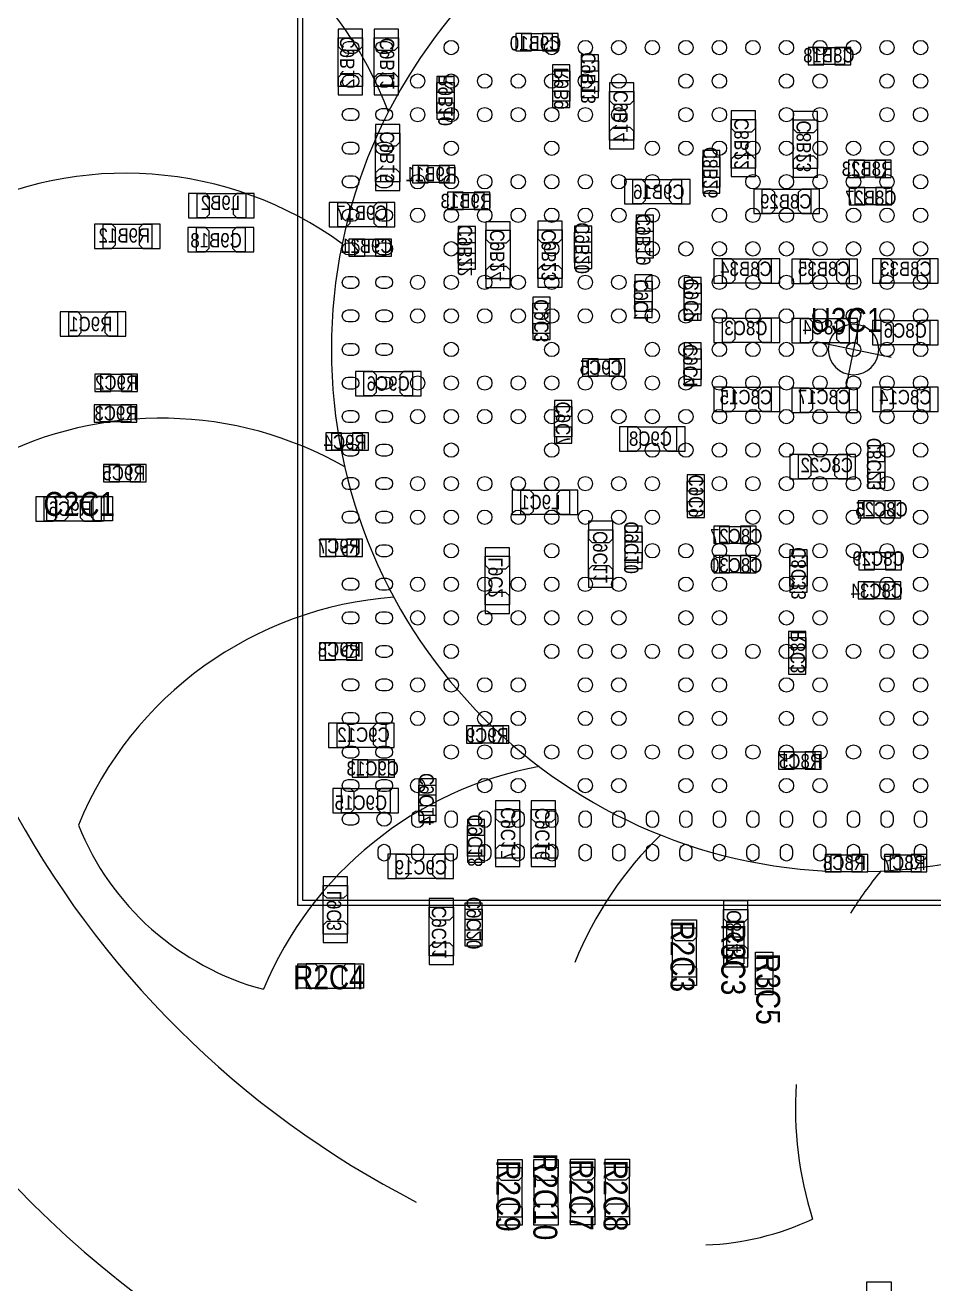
# Model space of a CAD drawing. Extents: x -11 to 122, y -5 to 122.
# Drawn here: x 31.74 to 50.72, y 50.44 to 76.7 of the extents above; entities that cross this region are included whole.
import ezdxf
from ezdxf.enums import TextEntityAlignment as Align

# ---------------------------------------------------------------- set-up
doc = ezdxf.new("R2010")
doc.units = 0
doc.header["$MEASUREMENT"] = 0
for name, color, linetype in [('PG_ASSEMBLY_BOTTOM', 7, 'CONTINUOUS'), ('PG_ASSEMBLY_TOP', 7, 'CONTINUOUS'), ('PIN_BOTTOM', 7, 'CONTINUOUS'), ('PIN_TOP', 7, 'CONTINUOUS'), ('RD_ASSEMBLY_BOTTOM', 7, 'CONTINUOUS'), ('RD_ASSEMBLY_TOP', 7, 'CONTINUOUS')]:
    doc.layers.add(name, color=color, linetype=linetype)

msp = doc.modelspace()

# ---------------------------------------------------------------- linework, layer by layer
at = {"layer": 'PG_ASSEMBLY_BOTTOM'}
for points in [[(38.789, 76.441), (38.789, 75.425), (38.281, 75.425), (38.281, 76.441)], [(39.539, 76.441), (39.539, 75.425), (39.031, 75.425), (39.031, 76.441)], [(42.113, 76.527), (42.749, 76.527), (42.749, 76.171), (42.113, 76.171)], [(48.218, 76.235), (48.854, 76.235), (48.854, 75.879), (48.218, 75.879)], [(43.357, 75.319), (43.357, 75.955), (43.713, 75.955), (43.713, 75.319)], [(43.114, 75.749), (43.114, 75.113), (42.758, 75.113), (42.758, 75.749)], [(40.698, 75.505), (40.698, 74.869), (40.342, 74.869), (40.342, 75.505)], [(43.944, 74.302), (43.944, 75.318), (44.452, 75.318), (44.452, 74.302)], [(46.487, 73.721), (46.487, 74.737), (46.995, 74.737), (46.995, 73.721)], [(48.288, 74.725), (48.288, 73.709), (47.78, 73.709), (47.78, 74.725)], [(39.06, 73.432), (39.06, 74.448), (39.568, 74.448), (39.568, 73.432)], [(45.893, 73.322), (45.893, 73.958), (46.249, 73.958), (46.249, 73.322)], [(49.698, 73.528), (49.062, 73.528), (49.062, 73.884), (49.698, 73.884)], [(40.592, 73.417), (39.956, 73.417), (39.956, 73.773), (40.592, 73.773)], [(45.449, 72.975), (44.433, 72.975), (44.433, 73.483), (45.449, 73.483)], [(47.133, 73.283), (48.149, 73.283), (48.149, 72.775), (47.133, 72.775)], [(49.075, 73.312), (49.711, 73.312), (49.711, 72.956), (49.075, 72.956)], [(36.348, 72.684), (35.332, 72.684), (35.332, 73.192), (36.348, 73.192)], [(41.322, 72.857), (40.686, 72.857), (40.686, 73.213), (41.322, 73.213)], [(38.27, 73.002), (39.286, 73.002), (39.286, 72.494), (38.27, 72.494)], [(34.386, 72.039), (33.37, 72.039), (33.37, 72.547), (34.386, 72.547)], [(44.502, 71.975), (44.502, 72.611), (44.858, 72.611), (44.858, 71.975)], [(35.321, 72.481), (36.337, 72.481), (36.337, 71.973), (35.321, 71.973)], [(38.629, 72.237), (39.265, 72.237), (39.265, 71.881), (38.629, 71.881)], [(40.786, 71.736), (40.786, 72.372), (41.142, 72.372), (41.142, 71.736)], [(41.365, 71.407), (41.365, 72.423), (41.873, 72.423), (41.873, 71.407)], [(42.45, 71.416), (42.45, 72.432), (42.958, 72.432), (42.958, 71.416)], [(43.215, 71.749), (43.215, 72.385), (43.571, 72.385), (43.571, 71.749)], [(47.32, 71.317), (46.304, 71.317), (46.304, 71.825), (47.32, 71.825)], [(47.929, 71.819), (48.945, 71.819), (48.945, 71.311), (47.929, 71.311)], [(50.63, 71.317), (49.614, 71.317), (49.614, 71.825), (50.63, 71.825)], [(44.832, 71.363), (44.832, 70.727), (44.476, 70.727), (44.476, 71.363)], [(45.859, 71.311), (45.859, 70.675), (45.503, 70.675), (45.503, 71.311)], [(33.67, 70.212), (32.654, 70.212), (32.654, 70.72), (33.67, 70.72)], [(42.7, 70.903), (42.7, 70.267), (42.344, 70.267), (42.344, 70.903)], [(47.32, 70.082), (46.304, 70.082), (46.304, 70.59), (47.32, 70.59)], [(47.929, 70.584), (48.945, 70.584), (48.945, 70.076), (47.929, 70.076)], [(50.63, 70.03), (49.614, 70.03), (49.614, 70.538), (50.63, 70.538)], [(45.503, 69.31), (45.503, 69.946), (45.859, 69.946), (45.859, 69.31)], [(44.14, 69.38), (43.504, 69.38), (43.504, 69.736), (44.14, 69.736)], [(33.325, 69.418), (33.961, 69.418), (33.961, 69.062), (33.325, 69.062)], [(38.816, 69.474), (39.832, 69.474), (39.832, 68.966), (38.816, 68.966)], [(47.32, 68.639), (46.304, 68.639), (46.304, 69.147), (47.32, 69.147)], [(47.929, 69.128), (48.945, 69.128), (48.945, 68.62), (47.929, 68.62)], [(50.63, 68.639), (49.614, 68.639), (49.614, 69.147), (50.63, 69.147)], [(33.312, 68.779), (33.948, 68.779), (33.948, 68.423), (33.312, 68.423)], [(42.799, 68.109), (42.799, 68.745), (43.155, 68.745), (43.155, 68.109)], [(45.344, 67.814), (44.328, 67.814), (44.328, 68.322), (45.344, 68.322)], [(38.147, 68.19), (38.783, 68.19), (38.783, 67.834), (38.147, 67.834)], [(49.694, 67.801), (49.694, 67.165), (49.338, 67.165), (49.338, 67.801)], [(33.507, 67.53), (34.143, 67.53), (34.143, 67.174), (33.507, 67.174)], [(47.89, 67.743), (48.906, 67.743), (48.906, 67.235), (47.89, 67.235)], [(42.092, 66.996), (43.108, 66.996), (43.108, 66.488), (42.092, 66.488)], [(45.568, 66.554), (45.568, 67.19), (45.924, 67.19), (45.924, 66.554)], [(33.157, 66.354), (32.141, 66.354), (32.141, 66.862), (33.157, 66.862)], [(49.899, 66.421), (49.263, 66.421), (49.263, 66.777), (49.899, 66.777)], [(46.247, 66.244), (46.883, 66.244), (46.883, 65.888), (46.247, 65.888)], [(38.661, 65.618), (38.025, 65.618), (38.025, 65.974), (38.661, 65.974)], [(43.503, 65.155), (43.503, 66.171), (44.011, 66.171), (44.011, 65.155)], [(44.268, 65.488), (44.268, 66.124), (44.624, 66.124), (44.624, 65.488)], [(49.912, 65.342), (49.276, 65.342), (49.276, 65.698), (49.912, 65.698)], [(41.346, 64.605), (41.346, 65.621), (41.854, 65.621), (41.854, 64.605)], [(46.247, 65.633), (46.883, 65.633), (46.883, 65.277), (46.247, 65.277)], [(48.069, 65.63), (48.069, 64.994), (47.713, 64.994), (47.713, 65.63)], [(49.899, 64.731), (49.263, 64.731), (49.263, 65.087), (49.899, 65.087)], [(47.687, 63.286), (47.687, 63.922), (48.043, 63.922), (48.043, 63.286)], [(38.654, 63.457), (38.018, 63.457), (38.018, 63.813), (38.654, 63.813)], [(39.273, 61.626), (38.257, 61.626), (38.257, 62.134), (39.273, 62.134)], [(41.718, 61.722), (41.082, 61.722), (41.082, 62.078), (41.718, 62.078)], [(48.235, 61.182), (47.599, 61.182), (47.599, 61.538), (48.235, 61.538)], [(39.33, 61.013), (38.694, 61.013), (38.694, 61.369), (39.33, 61.369)], [(39.364, 60.269), (38.348, 60.269), (38.348, 60.777), (39.364, 60.777)], [(39.965, 60.21), (39.965, 60.846), (40.321, 60.846), (40.321, 60.21)], [(41.567, 59.321), (41.567, 60.337), (42.075, 60.337), (42.075, 59.321)], [(42.816, 60.337), (42.816, 59.321), (42.308, 59.321), (42.308, 60.337)], [(40.979, 59.365), (40.979, 60.001), (41.335, 60.001), (41.335, 59.365)], [(40.508, 58.896), (39.492, 58.896), (39.492, 59.404), (40.508, 59.404)], [(48.574, 59.393), (49.21, 59.393), (49.21, 59.037), (48.574, 59.037)], [(50.445, 59.037), (49.809, 59.037), (49.809, 59.393), (50.445, 59.393)], [(38.473, 58.751), (38.473, 57.735), (37.965, 57.735), (37.965, 58.751)], [(40.688, 58.297), (40.688, 57.281), (40.18, 57.281), (40.18, 58.297)], [(40.929, 57.617), (40.929, 58.253), (41.285, 58.253), (41.285, 57.617)], [(46.832, 58.249), (46.832, 57.233), (46.324, 57.233), (46.324, 58.249)]]:
    msp.add_lwpolyline(points, close=True, dxfattribs=at)
at = {"layer": 'PG_ASSEMBLY_TOP'}
for points in [[(44.429, 89.397, 0.696999), (39.911, 52.144)], [(39.327, 74.885, 0.255224), (33.75, 79.747)], [(38.365, 72.142, 0.284437), (30.261, 72.736)], [(25.305, 71.206, 0.356904), (40.659, 46.707)], [(38.417, 67.485, 0.25516), (31.021, 67.625)], [(39.444, 64.763, 0.284417), (32.854, 60.011)], [(42.478, 61.231, 0.255231), (36.721, 56.583)], [(32.854, 60.011, 0.236504), (36.721, 56.583)], [(45.013, 59.806, 0.105151), (43.22, 57.142)], [(49.608, 59.05, 0.035087), (48.977, 58.171)], [(47.841, 54.598, 0.092435), (48.186, 51.789)], [(45.957, 51.25, 0.100393), (48.186, 51.789)]]:
    msp.add_lwpolyline(points, format="xyb", dxfattribs=at)
for points in [[(37.439, 81.535), (60.639, 81.535), (60.639, 58.335), (37.439, 58.335)], [(37.539, 81.435), (60.539, 81.435), (60.539, 58.435), (37.539, 58.435)], [(32.375, 66.359), (33.391, 66.359), (33.391, 66.867), (32.375, 66.867)], [(45.252, 57.857), (45.252, 56.841), (45.76, 56.841), (45.76, 57.857)], [(46.394, 57.879), (46.75, 57.879), (46.75, 57.243), (46.394, 57.243)], [(38.63, 57.115), (37.614, 57.115), (37.614, 56.607), (38.63, 56.607)], [(46.996, 57.232), (47.352, 57.232), (47.352, 56.596), (46.996, 56.596)], [(41.614, 52.855), (41.614, 51.839), (42.122, 51.839), (42.122, 52.855)], [(42.874, 51.839), (42.874, 52.855), (42.366, 52.855), (42.366, 51.839)], [(43.635, 51.846), (43.635, 52.862), (43.127, 52.862), (43.127, 51.846)], [(43.855, 52.862), (43.855, 51.846), (44.363, 51.846), (44.363, 52.862)]]:
    msp.add_lwpolyline(points, close=True, dxfattribs=at)
for points in [[(59.939, 69.935, 1), (38.138, 69.936, 1)], [(49.566, 69.935, 1), (48.511, 69.936, 1)]]:
    msp.add_lwpolyline(points, format="xyb", close=True, dxfattribs=at)
for points in [[(49.202, 70.722), (48.877, 69.149)], [(48.252, 70.098), (49.826, 69.773)]]:
    msp.add_lwpolyline(points, dxfattribs=at)
at = {"layer": 'PIN_BOTTOM'}
for points in [[(38.281, 76.619), (38.281, 76.255), (38.357, 76.179), (38.713, 76.179), (38.789, 76.255), (38.789, 76.619)], [(39.031, 76.619), (39.031, 76.255), (39.107, 76.179), (39.463, 76.179), (39.539, 76.255), (39.539, 76.619)], [(42.317, 76.529), (41.987, 76.529), (41.987, 76.169), (42.317, 76.169)], [(42.875, 76.529), (42.545, 76.529), (42.545, 76.169), (42.875, 76.169)], [(48.422, 76.237), (48.092, 76.237), (48.092, 75.877), (48.422, 75.877)], [(48.98, 76.237), (48.65, 76.237), (48.65, 75.877), (48.98, 75.877)], [(43.355, 76.081), (43.355, 75.751), (43.715, 75.751), (43.715, 76.081)], [(38.789, 75.247), (38.789, 75.611), (38.713, 75.687), (38.357, 75.687), (38.281, 75.611), (38.281, 75.247)], [(39.539, 75.247), (39.539, 75.611), (39.463, 75.687), (39.107, 75.687), (39.031, 75.611), (39.031, 75.247)], [(43.116, 75.545), (43.116, 75.875), (42.756, 75.875), (42.756, 75.545)], [(40.7, 75.301), (40.7, 75.631), (40.34, 75.631), (40.34, 75.301)], [(43.355, 75.523), (43.355, 75.193), (43.715, 75.193), (43.715, 75.523)], [(43.944, 75.496), (43.944, 75.132), (44.02, 75.056), (44.376, 75.056), (44.452, 75.132), (44.452, 75.496)], [(43.116, 74.987), (43.116, 75.317), (42.756, 75.317), (42.756, 74.987)], [(40.7, 74.743), (40.7, 75.073), (40.34, 75.073), (40.34, 74.743)], [(46.487, 74.915), (46.487, 74.551), (46.563, 74.475), (46.919, 74.475), (46.995, 74.551), (46.995, 74.915)], [(47.78, 74.903), (47.78, 74.539), (47.856, 74.463), (48.212, 74.463), (48.288, 74.539), (48.288, 74.903)], [(39.06, 74.626), (39.06, 74.262), (39.136, 74.186), (39.492, 74.186), (39.568, 74.262), (39.568, 74.626)], [(44.452, 74.124), (44.452, 74.488), (44.376, 74.564), (44.02, 74.564), (43.944, 74.488), (43.944, 74.124)], [(45.891, 74.084), (45.891, 73.754), (46.251, 73.754), (46.251, 74.084)], [(46.995, 73.543), (46.995, 73.907), (46.919, 73.983), (46.563, 73.983), (46.487, 73.907), (46.487, 73.543)], [(48.288, 73.531), (48.288, 73.895), (48.212, 73.971), (47.856, 73.971), (47.78, 73.895), (47.78, 73.531)], [(48.936, 73.526), (49.266, 73.526), (49.266, 73.886), (48.936, 73.886)], [(49.494, 73.526), (49.824, 73.526), (49.824, 73.886), (49.494, 73.886)], [(39.568, 73.254), (39.568, 73.618), (39.492, 73.694), (39.136, 73.694), (39.06, 73.618), (39.06, 73.254)], [(39.83, 73.415), (40.16, 73.415), (40.16, 73.775), (39.83, 73.775)], [(40.388, 73.415), (40.718, 73.415), (40.718, 73.775), (40.388, 73.775)], [(44.255, 72.975), (44.619, 72.975), (44.695, 73.051), (44.695, 73.407), (44.619, 73.483), (44.255, 73.483)], [(45.627, 73.483), (45.263, 73.483), (45.187, 73.407), (45.187, 73.051), (45.263, 72.975), (45.627, 72.975)], [(45.891, 73.526), (45.891, 73.196), (46.251, 73.196), (46.251, 73.526)], [(46.955, 72.775), (47.319, 72.775), (47.395, 72.851), (47.395, 73.207), (47.319, 73.283), (46.955, 73.283)], [(48.327, 73.283), (47.963, 73.283), (47.887, 73.207), (47.887, 72.851), (47.963, 72.775), (48.327, 72.775)], [(49.279, 73.314), (48.949, 73.314), (48.949, 72.954), (49.279, 72.954)], [(49.837, 73.314), (49.507, 73.314), (49.507, 72.954), (49.837, 72.954)], [(35.154, 72.684), (35.518, 72.684), (35.594, 72.76), (35.594, 73.116), (35.518, 73.192), (35.154, 73.192)], [(36.526, 73.192), (36.162, 73.192), (36.086, 73.116), (36.086, 72.76), (36.162, 72.684), (36.526, 72.684)], [(40.56, 72.855), (40.89, 72.855), (40.89, 73.215), (40.56, 73.215)], [(41.118, 72.855), (41.448, 72.855), (41.448, 73.215), (41.118, 73.215)], [(38.092, 72.494), (38.456, 72.494), (38.532, 72.57), (38.532, 72.926), (38.456, 73.002), (38.092, 73.002)], [(39.464, 73.002), (39.1, 73.002), (39.024, 72.926), (39.024, 72.57), (39.1, 72.494), (39.464, 72.494)], [(33.192, 72.039), (33.556, 72.039), (33.632, 72.115), (33.632, 72.471), (33.556, 72.547), (33.192, 72.547)], [(34.564, 72.547), (34.2, 72.547), (34.124, 72.471), (34.124, 72.115), (34.2, 72.039), (34.564, 72.039)], [(40.784, 72.498), (40.784, 72.168), (41.144, 72.168), (41.144, 72.498)], [(41.365, 72.601), (41.365, 72.237), (41.441, 72.161), (41.797, 72.161), (41.873, 72.237), (41.873, 72.601)], [(42.45, 72.61), (42.45, 72.246), (42.526, 72.17), (42.882, 72.17), (42.958, 72.246), (42.958, 72.61)], [(43.213, 72.511), (43.213, 72.181), (43.573, 72.181), (43.573, 72.511)], [(44.5, 72.737), (44.5, 72.407), (44.86, 72.407), (44.86, 72.737)], [(35.143, 71.973), (35.507, 71.973), (35.583, 72.049), (35.583, 72.405), (35.507, 72.481), (35.143, 72.481)], [(36.515, 72.481), (36.151, 72.481), (36.075, 72.405), (36.075, 72.049), (36.151, 71.973), (36.515, 71.973)], [(38.833, 72.239), (38.503, 72.239), (38.503, 71.879), (38.833, 71.879)], [(39.391, 72.239), (39.061, 72.239), (39.061, 71.879), (39.391, 71.879)], [(44.5, 72.179), (44.5, 71.849), (44.86, 71.849), (44.86, 72.179)], [(40.784, 71.94), (40.784, 71.61), (41.144, 71.61), (41.144, 71.94)], [(43.213, 71.953), (43.213, 71.623), (43.573, 71.623), (43.573, 71.953)], [(46.126, 71.317), (46.49, 71.317), (46.566, 71.393), (46.566, 71.749), (46.49, 71.825), (46.126, 71.825)], [(47.498, 71.825), (47.134, 71.825), (47.058, 71.749), (47.058, 71.393), (47.134, 71.317), (47.498, 71.317)], [(47.751, 71.311), (48.115, 71.311), (48.191, 71.387), (48.191, 71.743), (48.115, 71.819), (47.751, 71.819)], [(49.123, 71.819), (48.759, 71.819), (48.683, 71.743), (48.683, 71.387), (48.759, 71.311), (49.123, 71.311)], [(49.436, 71.317), (49.8, 71.317), (49.876, 71.393), (49.876, 71.749), (49.8, 71.825), (49.436, 71.825)], [(50.808, 71.825), (50.444, 71.825), (50.368, 71.749), (50.368, 71.393), (50.444, 71.317), (50.808, 71.317)], [(41.873, 71.229), (41.873, 71.593), (41.797, 71.669), (41.441, 71.669), (41.365, 71.593), (41.365, 71.229)], [(42.958, 71.238), (42.958, 71.602), (42.882, 71.678), (42.526, 71.678), (42.45, 71.602), (42.45, 71.238)], [(44.834, 71.159), (44.834, 71.489), (44.474, 71.489), (44.474, 71.159)], [(45.861, 71.107), (45.861, 71.437), (45.501, 71.437), (45.501, 71.107)], [(42.702, 70.699), (42.702, 71.029), (42.342, 71.029), (42.342, 70.699)], [(44.834, 70.601), (44.834, 70.931), (44.474, 70.931), (44.474, 70.601)], [(32.476, 70.212), (32.84, 70.212), (32.916, 70.288), (32.916, 70.644), (32.84, 70.72), (32.476, 70.72)], [(33.848, 70.72), (33.484, 70.72), (33.408, 70.644), (33.408, 70.288), (33.484, 70.212), (33.848, 70.212)], [(45.861, 70.549), (45.861, 70.879), (45.501, 70.879), (45.501, 70.549)], [(42.702, 70.141), (42.702, 70.471), (42.342, 70.471), (42.342, 70.141)], [(46.126, 70.082), (46.49, 70.082), (46.566, 70.158), (46.566, 70.514), (46.49, 70.59), (46.126, 70.59)], [(47.498, 70.59), (47.134, 70.59), (47.058, 70.514), (47.058, 70.158), (47.134, 70.082), (47.498, 70.082)], [(47.751, 70.076), (48.115, 70.076), (48.191, 70.152), (48.191, 70.508), (48.115, 70.584), (47.751, 70.584)], [(49.123, 70.584), (48.759, 70.584), (48.683, 70.508), (48.683, 70.152), (48.759, 70.076), (49.123, 70.076)], [(49.436, 70.03), (49.8, 70.03), (49.876, 70.106), (49.876, 70.462), (49.8, 70.538), (49.436, 70.538)], [(50.808, 70.538), (50.444, 70.538), (50.368, 70.462), (50.368, 70.106), (50.444, 70.03), (50.808, 70.03)], [(45.501, 70.072), (45.501, 69.742), (45.861, 69.742), (45.861, 70.072)], [(43.378, 69.378), (43.708, 69.378), (43.708, 69.738), (43.378, 69.738)], [(43.936, 69.378), (44.266, 69.378), (44.266, 69.738), (43.936, 69.738)], [(33.529, 69.42), (33.199, 69.42), (33.199, 69.06), (33.529, 69.06)], [(34.087, 69.42), (33.757, 69.42), (33.757, 69.06), (34.087, 69.06)], [(38.638, 68.966), (39.002, 68.966), (39.078, 69.042), (39.078, 69.398), (39.002, 69.474), (38.638, 69.474)], [(40.01, 69.474), (39.646, 69.474), (39.57, 69.398), (39.57, 69.042), (39.646, 68.966), (40.01, 68.966)], [(45.501, 69.514), (45.501, 69.184), (45.861, 69.184), (45.861, 69.514)], [(46.126, 68.639), (46.49, 68.639), (46.566, 68.715), (46.566, 69.071), (46.49, 69.147), (46.126, 69.147)], [(47.498, 69.147), (47.134, 69.147), (47.058, 69.071), (47.058, 68.715), (47.134, 68.639), (47.498, 68.639)], [(47.751, 68.62), (48.115, 68.62), (48.191, 68.696), (48.191, 69.052), (48.115, 69.128), (47.751, 69.128)], [(49.123, 69.128), (48.759, 69.128), (48.683, 69.052), (48.683, 68.696), (48.759, 68.62), (49.123, 68.62)], [(49.436, 68.639), (49.8, 68.639), (49.876, 68.715), (49.876, 69.071), (49.8, 69.147), (49.436, 69.147)], [(50.808, 69.147), (50.444, 69.147), (50.368, 69.071), (50.368, 68.715), (50.444, 68.639), (50.808, 68.639)], [(42.797, 68.871), (42.797, 68.541), (43.157, 68.541), (43.157, 68.871)], [(33.516, 68.781), (33.186, 68.781), (33.186, 68.421), (33.516, 68.421)], [(34.074, 68.781), (33.744, 68.781), (33.744, 68.421), (34.074, 68.421)], [(42.797, 68.313), (42.797, 67.983), (43.157, 67.983), (43.157, 68.313)], [(44.15, 67.814), (44.514, 67.814), (44.59, 67.89), (44.59, 68.246), (44.514, 68.322), (44.15, 68.322)], [(45.522, 68.322), (45.158, 68.322), (45.082, 68.246), (45.082, 67.89), (45.158, 67.814), (45.522, 67.814)], [(38.351, 68.192), (38.021, 68.192), (38.021, 67.832), (38.351, 67.832)], [(38.909, 68.192), (38.579, 68.192), (38.579, 67.832), (38.909, 67.832)], [(49.696, 67.597), (49.696, 67.927), (49.336, 67.927), (49.336, 67.597)], [(33.711, 67.532), (33.381, 67.532), (33.381, 67.172), (33.711, 67.172)], [(34.269, 67.532), (33.939, 67.532), (33.939, 67.172), (34.269, 67.172)], [(47.712, 67.235), (48.076, 67.235), (48.152, 67.311), (48.152, 67.667), (48.076, 67.743), (47.712, 67.743)], [(49.084, 67.743), (48.72, 67.743), (48.644, 67.667), (48.644, 67.311), (48.72, 67.235), (49.084, 67.235)], [(45.566, 67.316), (45.566, 66.986), (45.926, 66.986), (45.926, 67.316)], [(49.696, 67.039), (49.696, 67.369), (49.336, 67.369), (49.336, 67.039)], [(41.914, 66.488), (42.278, 66.488), (42.354, 66.564), (42.354, 66.92), (42.278, 66.996), (41.914, 66.996)], [(43.286, 66.996), (42.922, 66.996), (42.846, 66.92), (42.846, 66.564), (42.922, 66.488), (43.286, 66.488)], [(31.963, 66.354), (32.327, 66.354), (32.403, 66.43), (32.403, 66.786), (32.327, 66.862), (31.963, 66.862)], [(33.335, 66.862), (32.971, 66.862), (32.895, 66.786), (32.895, 66.43), (32.971, 66.354), (33.335, 66.354)], [(45.566, 66.758), (45.566, 66.428), (45.926, 66.428), (45.926, 66.758)], [(49.137, 66.419), (49.467, 66.419), (49.467, 66.779), (49.137, 66.779)], [(49.695, 66.419), (50.025, 66.419), (50.025, 66.779), (49.695, 66.779)], [(43.503, 66.349), (43.503, 65.985), (43.579, 65.909), (43.935, 65.909), (44.011, 65.985), (44.011, 66.349)], [(44.266, 66.25), (44.266, 65.92), (44.626, 65.92), (44.626, 66.25)], [(46.451, 66.246), (46.121, 66.246), (46.121, 65.886), (46.451, 65.886)], [(47.009, 66.246), (46.679, 66.246), (46.679, 65.886), (47.009, 65.886)], [(37.899, 65.616), (38.229, 65.616), (38.229, 65.976), (37.899, 65.976)], [(38.457, 65.616), (38.787, 65.616), (38.787, 65.976), (38.457, 65.976)], [(41.346, 65.799), (41.346, 65.435), (41.422, 65.359), (41.778, 65.359), (41.854, 65.435), (41.854, 65.799)], [(44.266, 65.692), (44.266, 65.362), (44.626, 65.362), (44.626, 65.692)], [(48.071, 65.426), (48.071, 65.756), (47.711, 65.756), (47.711, 65.426)], [(49.15, 65.34), (49.48, 65.34), (49.48, 65.7), (49.15, 65.7)], [(49.708, 65.34), (50.038, 65.34), (50.038, 65.7), (49.708, 65.7)], [(44.011, 64.977), (44.011, 65.341), (43.935, 65.417), (43.579, 65.417), (43.503, 65.341), (43.503, 64.977)], [(46.451, 65.635), (46.121, 65.635), (46.121, 65.275), (46.451, 65.275)], [(47.009, 65.635), (46.679, 65.635), (46.679, 65.275), (47.009, 65.275)], [(48.071, 64.868), (48.071, 65.198), (47.711, 65.198), (47.711, 64.868)], [(49.137, 64.729), (49.467, 64.729), (49.467, 65.089), (49.137, 65.089)], [(49.695, 64.729), (50.025, 64.729), (50.025, 65.089), (49.695, 65.089)], [(41.854, 64.427), (41.854, 64.791), (41.778, 64.867), (41.422, 64.867), (41.346, 64.791), (41.346, 64.427)], [(47.685, 64.048), (47.685, 63.718), (48.045, 63.718), (48.045, 64.048)], [(37.892, 63.455), (38.222, 63.455), (38.222, 63.815), (37.892, 63.815)], [(38.45, 63.455), (38.78, 63.455), (38.78, 63.815), (38.45, 63.815)], [(47.685, 63.49), (47.685, 63.16), (48.045, 63.16), (48.045, 63.49)], [(38.079, 61.626), (38.443, 61.626), (38.519, 61.702), (38.519, 62.058), (38.443, 62.134), (38.079, 62.134)], [(39.451, 62.134), (39.087, 62.134), (39.011, 62.058), (39.011, 61.702), (39.087, 61.626), (39.451, 61.626)], [(40.956, 61.72), (41.286, 61.72), (41.286, 62.08), (40.956, 62.08)], [(41.514, 61.72), (41.844, 61.72), (41.844, 62.08), (41.514, 62.08)], [(47.473, 61.18), (47.803, 61.18), (47.803, 61.54), (47.473, 61.54)], [(48.031, 61.18), (48.361, 61.18), (48.361, 61.54), (48.031, 61.54)], [(38.568, 61.011), (38.898, 61.011), (38.898, 61.371), (38.568, 61.371)], [(39.126, 61.011), (39.456, 61.011), (39.456, 61.371), (39.126, 61.371)], [(39.963, 60.972), (39.963, 60.642), (40.323, 60.642), (40.323, 60.972)], [(38.17, 60.269), (38.534, 60.269), (38.61, 60.345), (38.61, 60.701), (38.534, 60.777), (38.17, 60.777)], [(39.542, 60.777), (39.178, 60.777), (39.102, 60.701), (39.102, 60.345), (39.178, 60.269), (39.542, 60.269)], [(39.963, 60.414), (39.963, 60.084), (40.323, 60.084), (40.323, 60.414)], [(41.567, 60.515), (41.567, 60.151), (41.643, 60.075), (41.999, 60.075), (42.075, 60.151), (42.075, 60.515)], [(42.308, 60.515), (42.308, 60.151), (42.384, 60.075), (42.74, 60.075), (42.816, 60.151), (42.816, 60.515)], [(40.977, 60.127), (40.977, 59.797), (41.337, 59.797), (41.337, 60.127)], [(39.314, 58.896), (39.678, 58.896), (39.754, 58.972), (39.754, 59.328), (39.678, 59.404), (39.314, 59.404)], [(40.686, 59.404), (40.322, 59.404), (40.246, 59.328), (40.246, 58.972), (40.322, 58.896), (40.686, 58.896)], [(40.977, 59.569), (40.977, 59.239), (41.337, 59.239), (41.337, 59.569)], [(42.075, 59.143), (42.075, 59.507), (41.999, 59.583), (41.643, 59.583), (41.567, 59.507), (41.567, 59.143)], [(42.816, 59.143), (42.816, 59.507), (42.74, 59.583), (42.384, 59.583), (42.308, 59.507), (42.308, 59.143)], [(48.778, 59.395), (48.448, 59.395), (48.448, 59.035), (48.778, 59.035)], [(49.336, 59.395), (49.006, 59.395), (49.006, 59.035), (49.336, 59.035)], [(49.683, 59.035), (50.013, 59.035), (50.013, 59.395), (49.683, 59.395)], [(50.241, 59.035), (50.571, 59.035), (50.571, 59.395), (50.241, 59.395)], [(37.965, 58.929), (37.965, 58.565), (38.041, 58.489), (38.397, 58.489), (38.473, 58.565), (38.473, 58.929)], [(40.18, 58.475), (40.18, 58.111), (40.256, 58.035), (40.612, 58.035), (40.688, 58.111), (40.688, 58.475)], [(40.927, 58.379), (40.927, 58.049), (41.287, 58.049), (41.287, 58.379)], [(46.324, 58.427), (46.324, 58.063), (46.4, 57.987), (46.756, 57.987), (46.832, 58.063), (46.832, 58.427)], [(38.473, 57.557), (38.473, 57.921), (38.397, 57.997), (38.041, 57.997), (37.965, 57.921), (37.965, 57.557)], [(40.927, 57.821), (40.927, 57.491), (41.287, 57.491), (41.287, 57.821)], [(40.688, 57.103), (40.688, 57.467), (40.612, 57.543), (40.256, 57.543), (40.18, 57.467), (40.18, 57.103)], [(46.832, 57.055), (46.832, 57.419), (46.756, 57.495), (46.4, 57.495), (46.324, 57.419), (46.324, 57.055)]]:
    msp.add_lwpolyline(points, close=True, dxfattribs=at)
at = {"layer": 'PIN_TOP'}
for points in [[(38.589, 76.11), (38.489, 76.11, -1), (38.489, 76.36), (38.589, 76.36, -1)], [(39.289, 76.11), (39.189, 76.11, -1), (39.189, 76.36), (39.289, 76.36, -1)], [(38.589, 75.41), (38.489, 75.41, -1), (38.489, 75.66), (38.589, 75.66, -1)], [(39.289, 75.41), (39.189, 75.41, -1), (39.189, 75.66), (39.289, 75.66, -1)], [(38.589, 74.71), (38.489, 74.71, -1), (38.489, 74.96), (38.589, 74.96, -1)], [(39.289, 74.71), (39.189, 74.71, -1), (39.189, 74.96), (39.289, 74.96, -1)], [(38.589, 74.01), (38.489, 74.01, -1), (38.489, 74.26), (38.589, 74.26, -1)], [(39.289, 74.01), (39.189, 74.01, -1), (39.189, 74.26), (39.289, 74.26, -1)], [(38.589, 73.31), (38.489, 73.31, -1), (38.489, 73.56), (38.589, 73.56, -1)], [(39.289, 73.31), (39.189, 73.31, -1), (39.189, 73.56), (39.289, 73.56, -1)], [(38.589, 72.61), (38.489, 72.61, -1), (38.489, 72.86), (38.589, 72.86, -1)], [(39.289, 72.61), (39.189, 72.61, -1), (39.189, 72.86), (39.289, 72.86, -1)], [(38.589, 71.91), (38.489, 71.91, -1), (38.489, 72.16), (38.589, 72.16, -1)], [(39.289, 71.91), (39.189, 71.91, -1), (39.189, 72.16), (39.289, 72.16, -1)], [(38.589, 71.21), (38.489, 71.21, -1), (38.489, 71.46), (38.589, 71.46, -1)], [(39.289, 71.21), (39.189, 71.21, -1), (39.189, 71.46), (39.289, 71.46, -1)], [(38.589, 70.51), (38.489, 70.51, -1), (38.489, 70.76), (38.589, 70.76, -1)], [(39.289, 70.51), (39.189, 70.51, -1), (39.189, 70.76), (39.289, 70.76, -1)], [(38.589, 69.81), (38.489, 69.81, -1), (38.489, 70.06), (38.589, 70.06, -1)], [(39.289, 69.81), (39.189, 69.81, -1), (39.189, 70.06), (39.289, 70.06, -1)], [(38.589, 69.11), (38.489, 69.11, -1), (38.489, 69.36), (38.589, 69.36, -1)], [(39.289, 69.11), (39.189, 69.11, -1), (39.189, 69.36), (39.289, 69.36, -1)], [(38.589, 68.41), (38.489, 68.41, -1), (38.489, 68.66), (38.589, 68.66, -1)], [(39.289, 68.41), (39.189, 68.41, -1), (39.189, 68.66), (39.289, 68.66, -1)], [(38.589, 67.71), (38.489, 67.71, -1), (38.489, 67.96), (38.589, 67.96, -1)], [(39.289, 67.71), (39.189, 67.71, -1), (39.189, 67.96), (39.289, 67.96, -1)], [(38.589, 67.01), (38.489, 67.01, -1), (38.489, 67.26), (38.589, 67.26, -1)], [(39.289, 67.01), (39.189, 67.01, -1), (39.189, 67.26), (39.289, 67.26, -1)], [(38.589, 66.31), (38.489, 66.31, -1), (38.489, 66.56), (38.589, 66.56, -1)], [(39.289, 66.31), (39.189, 66.31, -1), (39.189, 66.56), (39.289, 66.56, -1)], [(38.589, 65.61), (38.489, 65.61, -1), (38.489, 65.86), (38.589, 65.86, -1)], [(39.289, 65.61), (39.189, 65.61, -1), (39.189, 65.86), (39.289, 65.86, -1)], [(38.589, 64.91), (38.489, 64.91, -1), (38.489, 65.16), (38.589, 65.16, -1)], [(39.289, 64.91), (39.189, 64.91, -1), (39.189, 65.16), (39.289, 65.16, -1)], [(38.589, 64.21), (38.489, 64.21, -1), (38.489, 64.46), (38.589, 64.46, -1)], [(39.289, 64.21), (39.189, 64.21, -1), (39.189, 64.46), (39.289, 64.46, -1)], [(38.589, 63.51), (38.489, 63.51, -1), (38.489, 63.76), (38.589, 63.76, -1)], [(39.289, 63.51), (39.189, 63.51, -1), (39.189, 63.76), (39.289, 63.76, -1)], [(38.589, 62.81), (38.489, 62.81, -1), (38.489, 63.06), (38.589, 63.06, -1)], [(39.289, 62.81), (39.189, 62.81, -1), (39.189, 63.06), (39.289, 63.06, -1)], [(38.589, 62.11), (38.489, 62.11, -1), (38.489, 62.36), (38.589, 62.36, -1)], [(39.289, 62.11), (39.189, 62.11, -1), (39.189, 62.36), (39.289, 62.36, -1)], [(38.589, 61.41), (38.489, 61.41, -1), (38.489, 61.66), (38.589, 61.66, -1)], [(39.289, 61.41), (39.189, 61.41, -1), (39.189, 61.66), (39.289, 61.66, -1)], [(38.589, 60.71), (38.489, 60.71, -1), (38.489, 60.96), (38.589, 60.96, -1)], [(39.289, 60.71), (39.189, 60.71, -1), (39.189, 60.96), (39.289, 60.96, -1)], [(38.589, 60.01), (38.489, 60.01, -1), (38.489, 60.26), (38.589, 60.26, -1)], [(39.814, 60.085), (39.814, 60.185, -1), (40.064, 60.185), (40.064, 60.085, -1)], [(40.514, 60.085), (40.514, 60.185, -1), (40.764, 60.185), (40.764, 60.085, -1)], [(41.214, 60.085), (41.214, 60.185, -1), (41.464, 60.185), (41.464, 60.085, -1)], [(41.914, 60.085), (41.914, 60.185, -1), (42.164, 60.185), (42.164, 60.085, -1)], [(42.614, 60.085), (42.614, 60.185, -1), (42.864, 60.185), (42.864, 60.085, -1)], [(43.314, 60.085), (43.314, 60.185, -1), (43.564, 60.185), (43.564, 60.085, -1)], [(44.014, 60.085), (44.014, 60.185, -1), (44.264, 60.185), (44.264, 60.085, -1)], [(44.714, 60.085), (44.714, 60.185, -1), (44.964, 60.185), (44.964, 60.085, -1)], [(45.414, 60.085), (45.414, 60.185, -1), (45.664, 60.185), (45.664, 60.085, -1)], [(46.114, 60.085), (46.114, 60.185, -1), (46.364, 60.185), (46.364, 60.085, -1)], [(46.814, 60.085), (46.814, 60.185, -1), (47.064, 60.185), (47.064, 60.085, -1)], [(47.514, 60.085), (47.514, 60.185, -1), (47.764, 60.185), (47.764, 60.085, -1)], [(48.214, 60.085), (48.214, 60.185, -1), (48.464, 60.185), (48.464, 60.085, -1)], [(48.914, 60.085), (48.914, 60.185, -1), (49.164, 60.185), (49.164, 60.085, -1)], [(49.614, 60.085), (49.614, 60.185, -1), (49.864, 60.185), (49.864, 60.085, -1)], [(50.314, 60.085), (50.314, 60.185, -1), (50.564, 60.185), (50.564, 60.085, -1)], [(39.114, 59.385), (39.114, 59.485, -1), (39.364, 59.485), (39.364, 59.385, -1)], [(39.814, 59.385), (39.814, 59.485, -1), (40.064, 59.485), (40.064, 59.385, -1)], [(40.514, 59.385), (40.514, 59.485, -1), (40.764, 59.485), (40.764, 59.385, -1)], [(41.214, 59.385), (41.214, 59.485, -1), (41.464, 59.485), (41.464, 59.385, -1)], [(41.914, 59.385), (41.914, 59.485, -1), (42.164, 59.485), (42.164, 59.385, -1)], [(42.614, 59.385), (42.614, 59.485, -1), (42.864, 59.485), (42.864, 59.385, -1)], [(43.314, 59.385), (43.314, 59.485, -1), (43.564, 59.485), (43.564, 59.385, -1)], [(44.014, 59.385), (44.014, 59.485, -1), (44.264, 59.485), (44.264, 59.385, -1)], [(44.714, 59.385), (44.714, 59.485, -1), (44.964, 59.485), (44.964, 59.385, -1)], [(45.414, 59.385), (45.414, 59.485, -1), (45.664, 59.485), (45.664, 59.385, -1)], [(46.114, 59.385), (46.114, 59.485, -1), (46.364, 59.485), (46.364, 59.385, -1)], [(46.814, 59.385), (46.814, 59.485, -1), (47.064, 59.485), (47.064, 59.385, -1)], [(47.514, 59.385), (47.514, 59.485, -1), (47.764, 59.485), (47.764, 59.385, -1)], [(48.214, 59.385), (48.214, 59.485, -1), (48.464, 59.485), (48.464, 59.385, -1)], [(48.914, 59.385), (48.914, 59.485, -1), (49.164, 59.485), (49.164, 59.385, -1)], [(49.614, 59.385), (49.614, 59.485, -1), (49.864, 59.485), (49.864, 59.385, -1)], [(50.314, 59.385), (50.314, 59.485, -1), (50.564, 59.485), (50.564, 59.385, -1)]]:
    msp.add_lwpolyline(points, format="xyb", close=True, dxfattribs=at)
for points in [[(32.197, 66.867), (32.561, 66.867), (32.637, 66.791), (32.637, 66.435), (32.561, 66.359), (32.197, 66.359)], [(33.569, 66.359), (33.205, 66.359), (33.129, 66.435), (33.129, 66.791), (33.205, 66.867), (33.569, 66.867)], [(45.76, 58.035), (45.76, 57.671), (45.684, 57.595), (45.328, 57.595), (45.252, 57.671), (45.252, 58.035)], [(46.392, 57.675), (46.392, 58.005), (46.752, 58.005), (46.752, 57.675)], [(46.392, 57.117), (46.392, 57.447), (46.752, 57.447), (46.752, 57.117)], [(46.994, 57.028), (46.994, 57.358), (47.354, 57.358), (47.354, 57.028)], [(37.436, 57.115), (37.8, 57.115), (37.876, 57.039), (37.876, 56.683), (37.8, 56.607), (37.436, 56.607)], [(38.808, 56.607), (38.444, 56.607), (38.368, 56.683), (38.368, 57.039), (38.444, 57.115), (38.808, 57.115)], [(45.252, 56.663), (45.252, 57.027), (45.328, 57.103), (45.684, 57.103), (45.76, 57.027), (45.76, 56.663)], [(46.994, 56.47), (46.994, 56.8), (47.354, 56.8), (47.354, 56.47)], [(42.122, 53.033), (42.122, 52.669), (42.046, 52.593), (41.69, 52.593), (41.614, 52.669), (41.614, 53.033)], [(42.874, 53.033), (42.874, 52.669), (42.798, 52.593), (42.442, 52.593), (42.366, 52.669), (42.366, 53.033)], [(43.635, 53.04), (43.635, 52.676), (43.559, 52.6), (43.203, 52.6), (43.127, 52.676), (43.127, 53.04)], [(44.363, 53.04), (44.363, 52.676), (44.287, 52.6), (43.931, 52.6), (43.855, 52.676), (43.855, 53.04)], [(41.614, 51.661), (41.614, 52.025), (41.69, 52.101), (42.046, 52.101), (42.122, 52.025), (42.122, 51.661)], [(42.366, 51.661), (42.366, 52.025), (42.442, 52.101), (42.798, 52.101), (42.874, 52.025), (42.874, 51.661)], [(43.127, 51.668), (43.127, 52.032), (43.203, 52.108), (43.559, 52.108), (43.635, 52.032), (43.635, 51.668)], [(43.855, 51.668), (43.855, 52.032), (43.931, 52.108), (44.287, 52.108), (44.363, 52.032), (44.363, 51.668)], [(49.823, 50.479), (49.823, 50.115), (49.747, 50.039), (49.391, 50.039), (49.315, 50.115), (49.315, 50.479)]]:
    msp.add_lwpolyline(points, close=True, dxfattribs=at)
for centre in [(40.639, 76.235), (42.739, 76.235), (43.439, 76.235), (44.139, 76.235), (44.839, 76.235), (45.539, 76.235), (46.239, 76.235), (46.939, 76.235), (47.639, 76.235), (48.339, 76.235), (49.039, 76.235), (49.739, 76.235), (50.439, 76.235), (39.939, 75.535), (40.639, 75.535), (41.339, 75.535), (42.039, 75.535), (42.739, 75.535), (43.439, 75.535), (44.139, 75.535), (45.539, 75.535), (46.239, 75.535), (47.639, 75.535), (48.339, 75.535), (49.739, 75.535), (50.439, 75.535), (39.939, 74.835), (40.639, 74.835), (41.339, 74.835), (42.039, 74.835), (42.739, 74.835), (43.439, 74.835), (44.139, 74.835), (45.539, 74.835), (46.239, 74.835), (47.639, 74.835), (48.339, 74.835), (49.739, 74.835), (50.439, 74.835), (40.639, 74.135), (42.739, 74.135), (44.839, 74.135), (45.539, 74.135), (46.239, 74.135), (46.939, 74.135), (47.639, 74.135), (48.339, 74.135), (49.039, 74.135), (49.739, 74.135), (50.439, 74.135), (39.939, 73.435), (40.639, 73.435), (41.339, 73.435), (42.039, 73.435), (42.739, 73.435), (43.439, 73.435), (44.139, 73.435), (44.839, 73.435), (46.939, 73.435), (47.639, 73.435), (48.339, 73.435), (49.039, 73.435), (49.739, 73.435), (50.439, 73.435), (39.939, 72.735), (40.639, 72.735), (41.339, 72.735), (42.039, 72.735), (42.739, 72.735), (43.439, 72.735), (44.139, 72.735), (44.839, 72.735), (46.239, 72.735), (46.939, 72.735), (47.639, 72.735), (48.339, 72.735), (49.039, 72.735), (49.739, 72.735), (50.439, 72.735), (40.639, 72.035), (42.739, 72.035), (44.839, 72.035), (45.539, 72.035), (46.239, 72.035), (46.939, 72.035), (47.639, 72.035), (48.339, 72.035), (49.039, 72.035), (49.739, 72.035), (50.439, 72.035), (39.939, 71.335), (40.639, 71.335), (41.339, 71.335), (42.039, 71.335), (42.739, 71.335), (43.439, 71.335), (44.139, 71.335), (44.839, 71.335), (45.539, 71.335), (46.239, 71.335), (46.939, 71.335), (47.639, 71.335), (48.339, 71.335), (49.039, 71.335), (49.739, 71.335), (50.439, 71.335), (39.939, 70.635), (40.639, 70.635), (41.339, 70.635), (42.039, 70.635), (42.739, 70.635), (43.439, 70.635), (44.139, 70.635), (44.839, 70.635), (45.539, 70.635), (46.239, 70.635), (46.939, 70.635), (47.639, 70.635), (48.339, 70.635), (49.039, 70.635), (49.739, 70.635), (50.439, 70.635), (40.639, 69.935), (42.739, 69.935), (44.839, 69.935), (45.539, 69.935), (46.239, 69.935), (46.939, 69.935), (47.639, 69.935), (48.339, 69.935), (49.039, 69.935), (49.739, 69.935), (50.439, 69.935), (39.939, 69.235), (40.639, 69.235), (41.339, 69.235), (42.039, 69.235), (42.739, 69.235), (43.439, 69.235), (44.139, 69.235), (44.839, 69.235), (45.539, 69.235), (46.239, 69.235), (46.939, 69.235), (47.639, 69.235), (48.339, 69.235), (49.039, 69.235), (49.739, 69.235), (50.439, 69.235), (39.939, 68.535), (40.639, 68.535), (41.339, 68.535), (42.039, 68.535), (42.739, 68.535), (43.439, 68.535), (44.139, 68.535), (44.839, 68.535), (45.539, 68.535), (46.239, 68.535), (46.939, 68.535), (47.639, 68.535), (48.339, 68.535), (49.039, 68.535), (49.739, 68.535), (50.439, 68.535), (40.639, 67.835), (42.739, 67.835), (44.839, 67.835), (45.539, 67.835), (46.239, 67.835), (46.939, 67.835), (47.639, 67.835), (48.339, 67.835), (49.039, 67.835), (49.739, 67.835), (50.439, 67.835), (39.939, 67.135), (40.639, 67.135), (41.339, 67.135), (42.039, 67.135), (42.739, 67.135), (43.439, 67.135), (44.139, 67.135), (44.839, 67.135), (46.239, 67.135), (46.939, 67.135), (47.639, 67.135), (48.339, 67.135), (49.039, 67.135), (49.739, 67.135), (50.439, 67.135), (39.939, 66.435), (40.639, 66.435), (41.339, 66.435), (42.039, 66.435), (42.739, 66.435), (43.439, 66.435), (44.139, 66.435), (44.839, 66.435), (46.939, 66.435), (47.639, 66.435), (48.339, 66.435), (49.039, 66.435), (49.739, 66.435), (50.439, 66.435), (40.639, 65.735), (42.739, 65.735), (44.839, 65.735), (45.539, 65.735), (46.239, 65.735), (46.939, 65.735), (47.639, 65.735), (48.339, 65.735), (49.039, 65.735), (49.739, 65.735), (50.439, 65.735), (39.939, 65.035), (40.639, 65.035), (41.339, 65.035), (42.039, 65.035), (42.739, 65.035), (43.439, 65.035), (44.139, 65.035), (45.539, 65.035), (46.239, 65.035), (47.639, 65.035), (48.339, 65.035), (49.739, 65.035), (50.439, 65.035), (39.939, 64.335), (40.639, 64.335), (41.339, 64.335), (42.039, 64.335), (42.739, 64.335), (43.439, 64.335), (44.139, 64.335), (45.539, 64.335), (46.239, 64.335), (47.639, 64.335), (48.339, 64.335), (49.739, 64.335), (50.439, 64.335), (40.639, 63.635), (42.739, 63.635), (43.439, 63.635), (44.139, 63.635), (44.839, 63.635), (45.539, 63.635), (46.239, 63.635), (46.939, 63.635), (47.639, 63.635), (48.339, 63.635), (49.039, 63.635), (49.739, 63.635), (50.439, 63.635), (39.939, 62.935), (40.639, 62.935), (41.339, 62.935), (42.039, 62.935), (43.439, 62.935), (44.139, 62.935), (45.539, 62.935), (46.239, 62.935), (47.639, 62.935), (48.339, 62.935), (49.739, 62.935), (50.439, 62.935), (39.939, 62.235), (40.639, 62.235), (41.339, 62.235), (42.039, 62.235), (43.439, 62.235), (44.139, 62.235), (45.539, 62.235), (46.239, 62.235), (47.639, 62.235), (48.339, 62.235), (49.739, 62.235), (50.439, 62.235), (40.639, 61.535), (41.339, 61.535), (42.039, 61.535), (42.739, 61.535), (43.439, 61.535), (44.139, 61.535), (44.839, 61.535), (45.539, 61.535), (46.239, 61.535), (46.939, 61.535), (47.639, 61.535), (48.339, 61.535), (49.039, 61.535), (49.739, 61.535), (50.439, 61.535), (39.939, 60.835), (41.339, 60.835), (42.039, 60.835), (43.439, 60.835), (44.139, 60.835), (45.539, 60.835), (46.239, 60.835), (47.639, 60.835), (48.339, 60.835), (49.739, 60.835), (50.439, 60.835), (39.239, 60.135)]:
    msp.add_circle(centre, 0.15, dxfattribs=at)

# ---------------------------------------------------------------- texts
at = {"layer": 'RD_ASSEMBLY_BOTTOM', "text_generation_flag": 2, "width": 0.876667}
for s, p in [('C9B12', (38.618, 75.929)), ('C9B11', (39.45, 75.9)), ('C9B13', (43.65, 75.6)), ('R9B10', (40.67, 75.137)), ('R9B9', (43.086, 75.381)), ('C9B14', (44.325, 74.8)), ('C8B22', (46.85, 74.225)), ('C8B23', (48.15, 74.175)), ('C9B15', (39.45, 73.95)), ('C8B26', (46.2, 73.625)), ('C9B22', (41.075, 72)), ('C9B20', (43.525, 72.05)), ('C9B19', (44.8, 72.225)), ('C9B24', (41.75, 71.9)), ('C9B23', (42.825, 71.9)), ('C9C1', (44.75, 70.95)), ('C9C2', (45.802, 70.967)), ('C9C3', (42.672, 70.535)), ('C9C4', (45.781, 69.598)), ('C9C7', (43.125, 68.4)), ('C8C23', (49.616, 67.544)), ('C9C9', (45.9, 66.875)), ('C9C10', (44.55, 65.8)), ('C9C11', (43.9, 65.6)), ('C8C33', (48.041, 65.262)), ('L9C2', (41.715, 65.175)), ('R8C3', (48.025, 63.625)), ('C9C14', (40.275, 60.55)), ('C9C18', (41.289, 59.686)), ('C9C17', (41.977, 59.837)), ('C9C16', (42.692, 59.823)), ('L9C3', (38.343, 58.223)), ('C9C20', (41.261, 57.966)), ('C9C21', (40.535, 57.772)), ('C8C47', (46.691, 57.69))]:
    msp.add_text(s, height=0.3, rotation=90, dxfattribs=at).set_placement(p, align=Align.CENTER)
for s, p in [('C9B10', (42.4, 76.175)), ('C8B18', (48.525, 75.925)), ('R8B23', (49.33, 73.556)), ('R9B11', (40.224, 73.445)), ('C9B16', (44.975, 73.075)), ('L9B2', (35.821, 72.846)), ('R9B13', (40.954, 72.885)), ('C8B29', (47.625, 72.875)), ('C8B27', (49.4, 72.95)), ('C9B17', (38.772, 72.638)), ('R9B12', (33.815, 72.164)), ('C9B18', (35.73, 72.064)), ('C9B21', (38.876, 71.949)), ('C8B34', (46.793, 71.468)), ('C8B35', (48.418, 71.468)), ('C8B33', (50.134, 71.468)), ('R9C1', (33.113, 70.316)), ('C8C3', (46.793, 70.233)), ('C8C4', (48.422, 70.25)), ('C8C6', (50.121, 70.181)), ('C9C5', (43.772, 69.408)), ('R9C2', (33.652, 69.094)), ('C9C6', (39.325, 69.075)), ('C8C15', (46.793, 68.79)), ('C8C17', (48.422, 68.794)), ('C8C14', (50.121, 68.79)), ('R9C3', (33.639, 68.455)), ('R9C4', (38.424, 67.854)), ('C9C8', (44.8, 67.925)), ('R9C5', (33.807, 67.207)), ('C8C22', (48.481, 67.372)), ('R9C6', (32.686, 66.464)), ('L9C1', (42.5, 66.6)), ('C8C25', (49.625, 66.45)), ('C8C27', (46.59, 65.891)), ('R9C7', (38.304, 65.683)), ('C8C29', (49.562, 65.423)), ('C8C30', (46.59, 65.28)), ('C8C34', (49.525, 64.75)), ('R9C8', (38.304, 63.525)), ('C9C12', (38.809, 61.746)), ('R9C9', (41.393, 61.733)), ('R8C5', (47.931, 61.195)), ('C9C13', (39.001, 61.044)), ('C9C15', (38.754, 60.329)), ('R8C8', (48.85, 59.075)), ('R8C7', (50.1, 59.075)), ('C9C19', (40.006, 58.98))]:
    msp.add_text(s, height=0.3, dxfattribs=at).set_placement(p, align=Align.CENTER)
at = {"layer": 'RD_ASSEMBLY_TOP', "width": 0.876}
msp.add_text('U3C1', height=0.5, dxfattribs=at).set_placement((48.145, 70.301))
for s, p in [('C2C1', (32.873, 66.462)), ('R2C4', (38.086, 56.584))]:
    msp.add_text(s, height=0.5, dxfattribs=at).set_placement(p, align=Align.CENTER)
for s, p in [('R2C3', (45.218, 57.273)), ('R3C3', (46.279, 57.207)), ('R3C5', (47.007, 56.592)), ('R2C10', (42.354, 52.258)), ('R2C9', (41.58, 52.271)), ('R2C7', (43.104, 52.292)), ('R2C8', (43.821, 52.278))]:
    msp.add_text(s, height=0.5, rotation=270, dxfattribs=at).set_placement(p, align=Align.CENTER)

doc.saveas('drawing.dxf')
